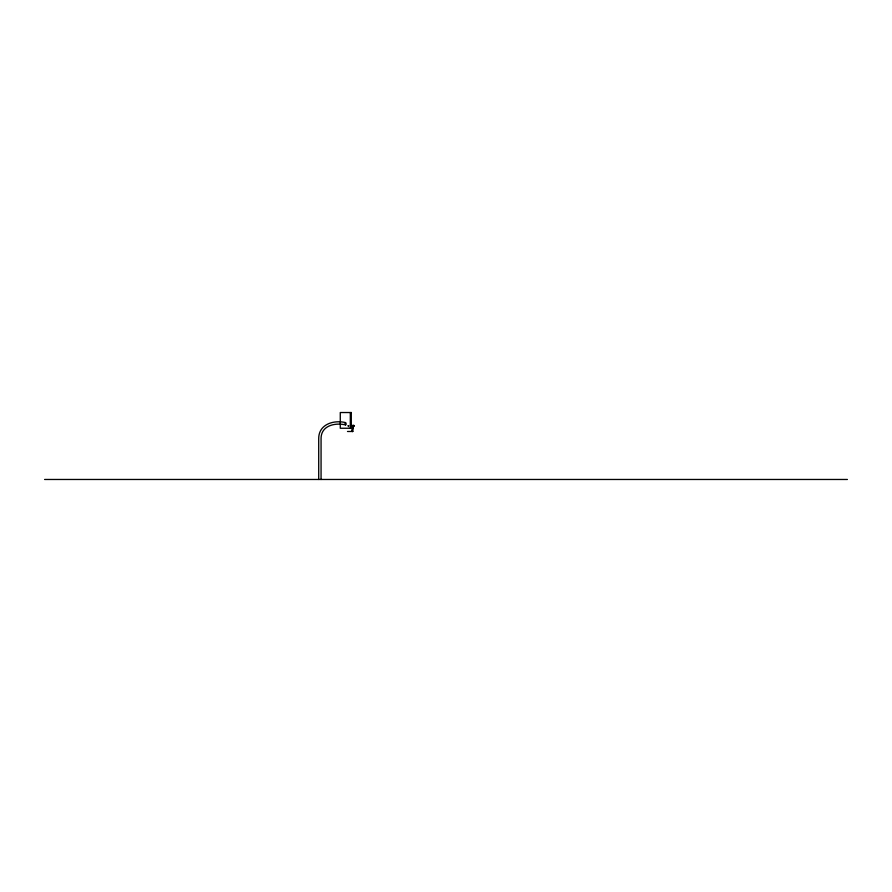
<?xml version="1.0" encoding="UTF-8"?>
<svg xmlns="http://www.w3.org/2000/svg" width="892" height="892" viewBox="0 0 892 892"><rect width="100%" height="100%" fill="white"/><g stroke="black" fill="none" stroke-linecap="round" stroke-linejoin="round"><path stroke-width="0.67" stroke-dasharray="4.46 3.34" d="M347.557 425.451L349.318 425.451M347.557 426.131L349.318 426.131M348.415 426.131A7.66 3.546 -90 0 1 348.627 426.945A7.705 2.654 90 0 0 348.404 426.131L348.482 426.521A7.66 3.557 -90 0 1 348.582 426.933A7.716 2.654 -90 0 0 348.449 426.521L348.415 425.451"/><path stroke-width="1.34" d="M345.037 423.276C345.65 421.325 346.776 424.425 345.605 424.904C334.723 422.395 320.741 425.674 321.064 439.009L321.064 479.472M353.399 425.451L353.277 426.521A7.66 6.79 -90 0 0 352.764 427.792M350.935 425.451L353.923 425.451L353.6 426.521A7.66 7.482 -90 0 0 352.697 431.483L352.641 431.483A7.66 7.471 90 0 1 352.708 428.706M345.472 422.563C333.285 419.731 318.433 424.458 318.712 438.931L318.712 479.472M350.935 426.131L353.923 426.131M347.501 431.483L352.753 431.483M44.6 479.472L847.4 479.472M345.605 424.904L345.037 424.179M353.734 425.451L353.734 426.131A7.66 7.471 90 0 0 352.808 428.249M351.838 425.451L351.838 426.131M350.311 412.528L350.311 428.249M352.831 427.368A7.66 6.779 -90 0 1 353.399 426.131M352.463 431.483L352.407 431.483A7.66 6.779 -90 0 1 352.463 428.706A7.66 6.79 -90 0 0 352.463 431.483M351.292 412.528L340.276 412.528L340.276 428.249L351.292 428.249L351.292 412.528"/></g></svg>
